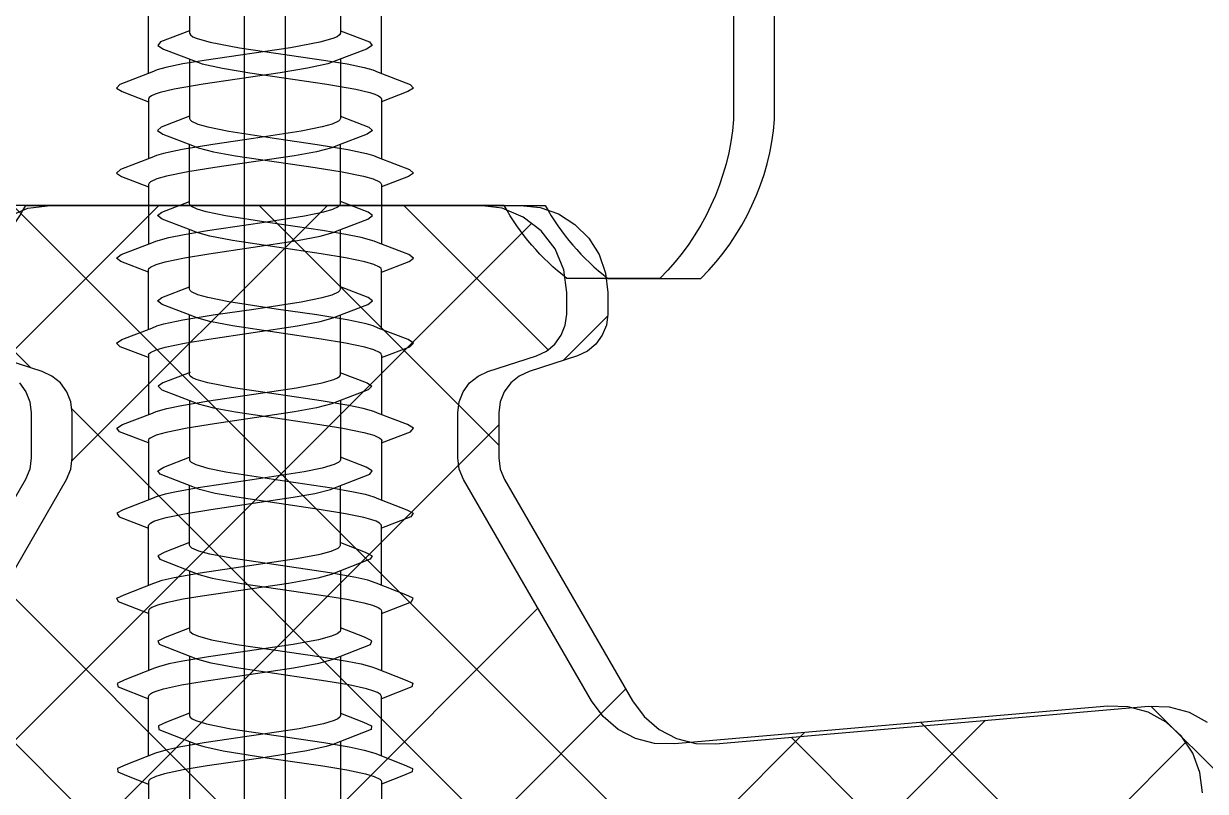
# Model space of a CAD drawing. Header units: centimetres. Extents: x -20963 to 233486, y -95276 to 159172.
# Drawn here: x 106758.777 to 106761.214, y 31749.416 to 31751 of the extents above; entities that cross this region are included whole.
import ezdxf

# ---------------------------------------------------------------- set-up
doc = ezdxf.new("R2010")
doc.units = ezdxf.units.CM
doc.header["$LTSCALE"] = 10
doc.header["$MEASUREMENT"] = 0
doc.linetypes.add('DASHDOT2', pattern=[0.5, 0.25, -0.125, 0, -0.125])
doc.layers.add('006 plans$0$$glazing$0$EPDM Gasket', color=77, linetype='Continuous', lineweight=25)
doc.layers.add('006 plans$0$$glazing$0$Hatch', color=89, linetype='Continuous', lineweight=13)
for name, color, linetype in [('006 plans$0$$glazing$0$Fastener', 80, 'Continuous'), ('A-MA-DEMISE LINE', 10, 'DASHDOT2'), ('LP-DIMENSION_INT_100', 51, 'Continuous')]:
    doc.layers.add(name, color=color, linetype=linetype)

# ---------------------------------------------------------------- blocks, each defined once
blk = doc.blocks.new('006 plans$0$$glazing$0$SPF2_MULLION')
at = {"layer": '006 plans$0$$glazing$0$Hatch'}
h = blk.add_hatch(dxfattribs=at)
h.set_pattern_fill('ANSI37', color=87, scale=1.79636638949753, angle=180, style=0)
h.set_pattern_definition([(225, (5964.095571182435, 1707.879922048654), (4.03295756624202, -4.032957566242023), []), (315, (5964.095571182435, 1707.879922048654), (4.032957566242023, 4.03295756624202), [])])
h.paths.add_polyline_path([(17.06544712663162, -5.160674915940035), (17.4986964877462, -5.340132677229121), (17.96363032131921, -5.401342377619585), (18.42856415489223, -5.340132677229121), (18.86181351612322, -5.160674915940035), (19.23385317681823, -4.875198843627004), (19.51932924916036, -4.503159182873787), (19.69878701039124, -4.069909821701003), (19.75999671081081, -3.60497598812799), (19.75999671081081, -1.529896401450969), (19.69909426872618, -1.066110791027313), (19.52051650930662, -0.6337727476493455), (19.23637212230824, -0.2621974966023117), (18.86592787550762, 0.0234198345860932), (9.462556565529667, 5.485693862661719), (9.177630050224252, 5.61932315203012), (8.873755392967723, 5.701177282899152), (8.560259011341259, 5.728744016116252), (5.389095879276283, 5.728744016116252), (4.92416204570327, 5.667534315725788), (4.490912684588693, 5.488076554436702), (4.118873023777269, 5.202600482152775), (3.833396951551549, 4.830560821370455), (3.653939190204255, 4.397311460226774), (3.592729489784688, 3.932377626624657), (3.592729489784688, 2.235696799471043), (3.562124639633112, 2.003229882655432), (3.472395758959465, 1.786605202098144), (3.329657722846605, 1.600585371692432), (2.322506634285673, 0.5934342831897084), (2.050291472347453, 0.3700330732681323), (1.739723434555344, 0.2040309985459317), (1.402737476164475, 0.1018074256717227), (1.052283778786659, 0.0672907491971273), (-1.052290357183665, 0.0672907491971273), (-1.517224190756679, 0.1285004496166948), (-1.950473551871255, 0.307958210905781), (-2.322513212682679, 0.5934342831897084), (-3.329664301127195, 1.600585371692432), (-3.472402337356471, 1.786605202098144), (-3.562131217913702, 2.003229882655432), (-3.592736068181694, 2.235696799471043), (-3.592736068181694, 3.932377626624657), (-3.637774724047631, 4.332106753339758), (-3.770632265368477, 4.711791792535223), (-3.984646660275757, 5.052393750869669), (-4.269086333457381, 5.336833423993085), (-4.609688291791826, 5.550847818900365), (-4.989373330958188, 5.683705360250315), (-5.389102457673289, 5.728744016116252), (-8.560265589738265, 5.728744016116252), (-8.873761971364729, 5.701177282899152), (-9.177636628621258, 5.61932315203012), (-9.462563143810257, 5.485693862661719), (-18.86593445378821, 0.0234198345860932), (-19.23637870070525, -0.2621974966023117), (-19.52052308770362, -0.6337727476493455), (-19.69910084712319, -1.066110791027313), (-19.76000328920782, -1.529896401450969), (-19.76000328920782, -3.60497598812799), (-19.69879358878825, -4.069909821701003), (-19.51933582744095, -4.503159182873787), (-19.23385975521524, -4.875198843627004), (-18.86182009440381, -5.160674915940035), (-18.42857073328923, -5.340132677229121), (-17.96363689971622, -5.401342377619585), (-17.49870306614321, -5.340132677229121), (-17.06545370491222, -5.160674915940035), (-13.47528067359235, -3.087887549831066), (-13.09230116649996, -2.92268631621846), (-12.68154689518269, -2.850259255763376), (-12.26516172883566, -2.874510930007091), (-11.86559309950098, -2.994133924948983), (-11.5043818554841, -3.202679333946435), (-11.20100098836701, -3.488904420024483), (-10.97180583921727, -3.837378714699298), (-10.82915237778798, -4.229315878561465), (-10.78073108929675, -4.643586477643112), (-10.78073108929675, -5.831337450857973), (-10.83536236383952, -6.270986167975934), (-10.99593328370247, -6.683893603505567), (-11.25267725123558, -7.044944992900128), (-11.58997801982332, -7.332179674122017), (-11.987319540116, -7.528126827412052), (-12.42053383192979, -7.62086812389316), (-18.12020054657478, -8.119524347304832), (-18.55341483827215, -8.212265643815044), (-18.95075635856483, -8.40821279710508), (-19.28805712726898, -8.695447478326969), (-19.5448010948021, -9.056498867692426), (-19.70537201466504, -9.469406303222058), (-19.76000328920782, -9.909055020369124), (-19.76000328920782, -11.6916977543151), (-19.70984539296478, -12.11322842154186), (-19.56217270798516, -12.5112192457018), (-19.32523182732984, -12.86344493622892), (-19.01225441251881, -13.15023589812336), (-18.64071828871965, -13.35557665553642), (-18.23137141729239, -13.46800021544914), (-17.80707325274125, -13.48122842735029), (-8.867541828891262, -12.69912077052868), (-8.460972301079892, -12.70976716830046), (-8.067218042328022, -12.81159894351731), (-7.70646284497343, -12.99939621260273), (-7.397198973572813, -13.26353251188993), (-7.155279254191555, -13.59046824884717), (-4.520747173344716, -18.15361166704679), (-4.43101829267107, -18.37023634763318), (-4.400413442519493, -18.60270326441969), (-4.400413442519493, -19.53028642974095), (-4.428729296429083, -19.75403597875265), (-4.511891503934748, -19.96367780547007), (-4.644656571443193, -20.14599369920325), (-4.818653475609608, -20.28948838767246), (-5.022911467938684, -20.38511432983796), (-6.024037630530074, -20.70798123150598), (-6.22829562285915, -20.80360717370058), (-6.402292527025566, -20.9471018621407), (-6.53505759453401, -21.12941775587387), (-6.618219802156091, -21.33905958259129), (-6.64653565606568, -21.56280913160299), (-6.64653565606568, -22.01449581782799), (-6.585325955646113, -22.47942965140101), (-6.405868194298819, -22.91267901257379), (-6.120392122073099, -23.28471867332701), (-5.748352461261675, -23.57019474564004), (-5.315103100147098, -23.74965250692912), (-4.850169266574085, -23.81086220731959), (4.850164456292987, -23.81086220731959), (5.249893583008088, -23.76582355145365), (5.629578622174449, -23.6329660101037), (5.970180580625311, -23.41895161516732), (6.254620253690518, -23.134511942073), (6.468634648597799, -22.79390998370945), (6.601492189918645, -22.41422494454309), (6.646530845784582, -22.01449581782799), (6.646530845784582, -21.56280913160299), (6.618214991874993, -21.33905958259129), (6.535052784369327, -21.12941775587387), (6.402287716860883, -20.9471018621407), (6.228290812694468, -20.80360717370058), (6.024032820365392, -20.70798123150598), (5.022906657774001, -20.38511432983796), (4.81864866532851, -20.28948838767246), (4.64465176127851, -20.14599369920325), (4.511886693770066, -19.96367780547007), (4.428724486147985, -19.75403597875265), (4.400408632238396, -19.53028642974095), (4.400408632238396, -18.60270326441969), (4.431013482506387, -18.37023634763318), (4.520742363063619, -18.15361166704679), (7.155275203753263, -13.59046693288838), (7.397194565972313, -13.26353167858906), (7.706457980792038, -12.99939576929319), (8.067212645546533, -12.81159877747996), (8.4609663230367, -12.70976715258439), (8.867535250494257, -12.69912077052868), (17.80706667434424, -13.48122842735029), (18.23136483889539, -13.46800021544914), (18.64071171032265, -13.35557665553642), (19.01224783423822, -13.15023589812336), (19.32522524893284, -12.86344493622892), (19.56216612958815, -12.5112192457018), (19.70983881456777, -12.11322842154186), (19.75999671081081, -11.6916977543151), (19.75999671081081, -9.909055020369124), (19.70536543638445, -9.469406303222058), (19.54479451640509, -9.056498867692426), (19.28805054887198, -8.695447478326969), (18.95074978028424, -8.40821279710508), (18.55340825999156, -8.212265643815044), (18.12019396829419, -8.119524347304832), (12.41816117358394, -7.619202491478063), (11.98473519878462, -7.526387602410978), (11.58723090880085, -7.330267693323549), (11.24985046475194, -7.042783580312971), (10.99313537031412, -6.681438814848661), (10.83271579642314, -6.268233975104522), (10.77835893433075, -5.828327154507861), (10.77835893433075, -4.639743989682756), (10.83987302519381, -4.175018429814372), (11.0195303868968, -3.742032215552172), (11.30509636714123, -3.370271673979005), (11.67712394532282, -3.085053668764886), (12.11027807241771, -2.905801523651462), (12.57506098656449, -2.844722295587417), (13.03982100775465, -2.905975475208834), (13.4729080152465, -3.085389725805726)])
at = {"layer": '006 plans$0$$glazing$0$EPDM Gasket'}
for points in [[(-19.76000328920782, -11.6916977543151), (-19.70984539296478, -12.11322842154186), (-19.56217270798516, -12.5112192457018), (-19.32523182732984, -12.86344493622892), (-19.01225441251881, -13.15023589812336), (-18.64071828871965, -13.35557665553642), (-18.23137141729239, -13.46800021544914), (-17.80707325274125, -13.48122842735029), (-8.867541828891262, -12.69912077052868), (-8.460972301079892, -12.70976716830046), (-8.067218042328022, -12.81159894351731), (-7.70646284497343, -12.99939621260273), (-7.397198973572813, -13.26353251188993), (-7.155279254191555, -13.59046824884717), (-4.520747173344716, -18.15361166704679), (-4.43101829267107, -18.37023634763318), (-4.400413442519493, -18.60270326441969), (-4.400413442519493, -19.53028642974095), (-4.428729296429083, -19.75403597875265), (-4.511891503934748, -19.96367780547007), (-4.644656571443193, -20.14599369920325), (-4.818653475609608, -20.28948838767246), (-5.022911467938684, -20.38511432983796), (-6.024037630530074, -20.70798123150598), (-6.22829562285915, -20.80360717370058), (-6.402292527025566, -20.9471018621407), (-6.53505759453401, -21.12941775587387), (-6.618219802156091, -21.33905958259129), (-6.64653565606568, -21.56280913160299), (-6.64653565606568, -22.01449581782799), (-6.585325955646113, -22.47942965140101), (-6.405868194298819, -22.91267901257379), (-6.120392122073099, -23.28471867332701), (-5.748352461261675, -23.57019474564004), (-5.315103100147098, -23.74965250692912), (-4.850169266574085, -23.81086220731959), (4.850164456292987, -23.81086220731959)], [(4.64465176127851, -20.14599369920325), (4.511886693770066, -19.96367780547007), (4.428724486147985, -19.75403597875265), (4.400408632238396, -19.53028642974095), (4.400408632238396, -18.60270326441969), (4.431013482506387, -18.37023634763318), (4.520742363063619, -18.15361166704679), (7.155275203753263, -13.59046693288838)]]:
    blk.add_lwpolyline(points, dxfattribs=at)
blk.add_lwpolyline([(-21.49695631593931, -42.31949554171297), (-10.09042426664382, -42.31949554171297), (-10.09042426664382, -35.25126138291671, 0.6637141592456047), (-10.09042426664382, -31.28438979067141), (-10.09042426664382, -25.58226008954807, -0.1786840160067208), (-8.569483848055825, -22.30419926144532), (-6.648459134274162, -22.30419926144532, -0.1022841933555868), (-5.356633348506875, -23.81086220731959), (-2.405140548944473e-06, -23.81086220731959), (5.356628538342193, -23.81086220731959, -0.1022841933555868), (6.64845432410948, -22.30419926144532), (8.569479037774727, -22.30419926144532, -0.1786840160067208), (10.09041945636272, -25.58226008954807), (10.09041945636272, -31.28438979067141, 0.6637141592456047), (10.09041945636272, -35.25126138291671), (10.09041945636272, -42.31949554171297), (21.49695150565822, -42.31949554171297)], format="xyb", dxfattribs=at)
at = {"layer": '006 plans$0$$glazing$0$Fastener', "color": 2}
blk.add_lwpolyline([(1.711305230855942e-08, 34.27030599041609), (-1.430627889931202e-06, -49.46704635955393)], dxfattribs=at)
at = {"layer": '006 plans$0$$glazing$0$Fastener'}
for points in [[(-1.979999965755269, -12.74876462694374), (-1.979999965755269, -11.52314022692735), (-1.962633165763691, -11.48597782693105), (-1.910829765722156, -11.44887262693373), (-1.825496899080463, -11.41184662692831), (-1.560796565725468, -11.33773156028474), (-1.003147899056785, -11.23198782693362), (0.6744797009741887, -10.98597429360962), (1.244383834302425, -10.89301036027609), (1.678386634332128, -10.7999635602755), (1.822930839727633, -10.75524979401962), (2.61253523430787, -10.44082749361405), (2.620896701002494, -10.36759242694825), (2.452443434274755, -10.29467709359596), (1.980000034323893, -10.10774456028594)], [(-1.979999965755269, -13.33403722694493), (-2.457300232374109, -13.14565342693822), (-2.622771032387391, -13.07268162694527), (-2.611224699066952, -12.99966289359145), (-1.822814152692445, -12.68628681381233), (-1.685110499034636, -12.64368162694154), (-1.283070765668526, -12.55608569359174), (-0.3823166990187019, -12.41290529360413), (0.7687042342731729, -12.24688522695214), (1.26608903426677, -12.16413149359869), (1.651091234292835, -12.08221156027867), (1.831466300995089, -12.02761269360781), (1.942543567623943, -11.97301382693695), (1.970648567657918, -11.94571622693911), (1.980000034323893, -11.91842009359971), (1.980000034323893, -10.69270476026577)], [(-1.979999965755269, -14.50857176026329), (-1.979999965755269, -13.28333749360172), (-1.965623699012212, -13.24958802692709), (-1.922803632332943, -13.21581949360552), (-1.852137432317249, -13.1820216269407), (-1.631712099071592, -13.11442076027743), (-1.129807032411918, -13.01337622693973), (0.7927509676665068, -12.72795702694566), (1.31261536758393, -12.64035596026224), (1.623456300934777, -12.5740890269517), (1.838998655439354, -12.50928059665603), (2.447181034251116, -12.26854349361383), (2.619536367594264, -12.19552476026001), (2.614647234324366, -12.12238796026213), (2.432011300930753, -12.04913749359548), (1.980000034323893, -11.86900369360228)], [(1.980000034323893, -12.45346816026722), (1.980000034323893, -13.67843549360987), (1.960055567673407, -13.71823056027642), (1.900563900941052, -13.75804616027744), (1.802715967642143, -13.79791456027306), (1.668513034237549, -13.83781816027476), (1.302662567584775, -13.91755716028274), (0.8324037676211447, -13.99699329360737), (-1.011231432319619, -14.26862949359929), (-1.534191232407466, -14.36672236028244), (-1.810141198220663, -14.44164763425943), (-2.602737099048682, -14.75392969360109), (-2.628338498994708, -14.82694842692581), (-2.475905632367358, -14.9000852269528), (-1.979999965755269, -15.09374389360892)], [(-1.979999965755269, -16.26913422695361), (-1.979999965755269, -15.04336829361273), (-1.97264683234971, -15.01916389359394), (-1.913910499075428, -14.97077049361542), (-1.798221299075522, -14.92238222694141), (-1.52588843239937, -14.84977049360168), (-1.002115365699865, -14.75181622692617), (0.7416149009950459, -14.49568782694405), (1.270667234319262, -14.40802736027399), (1.557608100934885, -14.34967676026281), (1.777076434344053, -14.29130342692952), (1.858375967596658, -14.26208962695091), (2.467014767578803, -14.02281029359438), (2.62572570098564, -13.94979156026966), (2.607159167644568, -13.8768197602767), (1.980000034323893, -13.62850502695073)], [(-1.979999965755269, -16.85357962694252), (-2.492042632424273, -16.65485289361095), (-2.631895165657625, -16.58161196028232), (-2.593059299048036, -16.50836076028645), (-1.790163218975067, -16.19505696013221), (-1.514362632413395, -16.12234876028378), (-0.9088265657192096, -16.0120099602791), (0.8749686343362555, -15.75037422694732), (1.26240110094659, -15.68474162693019), (1.616525567602366, -15.6109800269478), (1.791657301015221, -15.56183716026135), (1.911487634293735, -15.51256376027595), (1.949453034321778, -15.48788489360595), (1.972352834302001, -15.4631994269439), (1.980000034323893, -15.43853742693318), (1.980000034323893, -14.21390889360919)], [(1.980000034323893, -15.38883136026561), (2.598054100992158, -15.63108656028635), (2.630358900991268, -15.70422336028423), (2.483921767678112, -15.77747382695088), (1.87074363429565, -16.01669669360854), (1.696443500928581, -16.07492776025902), (1.448963300907053, -16.13330842694268), (0.915703100967221, -16.22860509360908), (-1.076039032428525, -16.52426676027244), (-1.559040965745226, -16.61731722694822), (-1.789039965718985, -16.67933596027433), (-1.931704099057242, -16.74130042694742), (-1.967899965704419, -16.77226836027694), (-1.979999965755269, -16.80324436028604), (-1.979999965755269, -18.03120222693542)], [(1.980000034323893, -15.97356056026183), (1.980000034323893, -17.19861222692998), (1.97550030099228, -17.21748162692529), (1.939473834238015, -17.25519036027254), (1.868105100933462, -17.29301716026384), (1.758293567574583, -17.33233996026684), (1.614176700939424, -17.3716040936124), (1.234805767657235, -17.44994389361818), (0.696223767590709, -17.53777596028522), (-1.004319765721448, -17.78745836028247), (-1.452152498997748, -17.86920229360112), (-1.777613165671937, -17.95092349359766), (-1.913610052783042, -18.0056836847798), (-2.583391765714623, -18.2631284269446), (-2.636020165751688, -18.33606429360225), (-2.509853832423687, -18.40900016025989), (-1.979999965755269, -18.61302889359649)], [(-1.979999965755269, -19.79106069362024), (-1.979999965755269, -18.5633440935926), (-1.972001499030739, -18.53803382694605), (-1.948007565690205, -18.51276096026413), (-1.853016699082218, -18.46230909359292), (-1.599734365707263, -18.38677576027112), (-1.230455565731972, -18.31120649361401), (-0.1561581656569615, -18.14546289361897), (0.9565299676032737, -17.9819632935978), (1.402458234340884, -17.9026261602703), (1.639619700959884, -17.84992002692888), (1.818682834273204, -17.79724762693513), (1.868630900979042, -17.77526339361793), (1.884292700910009, -17.77083516027778), (2.501701434259303, -17.53192616027081), (2.633715367643163, -17.45899029361317), (2.58800230093766, -17.38575009361375), (1.980000034323893, -17.14950676026638)], [(1.980000034323893, -18.95858436028357), (1.980000034323893, -17.73380109359277)], [(-1.969897565664724, -20.36511476026499), (-2.529746232321486, -20.15219509360031), (-2.629307965748012, -20.07917562694638), (-2.550182765698992, -20.00603956027771), (-1.902347340597771, -19.75908676185645), (-1.803650165675208, -19.71692876025918), (-1.485604965710081, -19.63246196028194), (-1.032330899033695, -19.54770329361781), (0.6187793676508591, -19.30500222693081), (1.181835634284653, -19.2150676936144), (1.615731367608532, -19.12750622694148), (1.820676034316421, -19.06913582695415), (1.947311700903811, -19.01078596027219), (1.979384767590091, -18.98162056028377), (1.990102434298024, -18.95245956027065)], [(1.980000034323893, -18.9109110936115), (2.578171967645176, -19.14020242693368), (2.636735234293155, -19.21313756026211), (2.516969434334897, -19.28637849361985), (1.897162952343933, -19.52452377491863), (1.820161967654712, -19.55645196026308), (1.60209283430595, -19.61917542695301), (1.30278136767447, -19.68216509360354), (0.7339743009069934, -19.7769814269268), (-1.070012498996221, -20.04312202695291), (-1.605551899061538, -20.1481338936137), (-1.842244765721262, -20.21827209359617), (-1.918377232388593, -20.25318242693902), (-1.964536165702157, -20.2881118269288), (-1.979999965755269, -20.32310576026794), (-1.979999965755269, -21.55084069361328)], [(1.980000034323893, -20.71846336027374), (1.980000034323893, -19.49269596027443)], [(1.980000034323893, -20.71849782695062), (1.970196834299713, -20.74640629361966), (1.940845167613588, -20.77430889359675), (1.824914700933732, -20.83011996027199), (1.636813234305009, -20.88596696028253), (1.238274434348568, -20.96944302693009), (0.735519434325397, -21.05210949361208), (-1.094048965722322, -21.32259729361976), (-1.562572699040174, -21.41324756026734), (-1.827541432343423, -21.48784662692924), (-1.912065866636112, -21.52495927378186), (-2.547162165748887, -21.76654482693993), (-2.639722765656188, -21.83951736026211), (-2.55409216566477, -21.91253609361593), (-1.979999965755269, -22.13110462692566)], [(1.980000034323893, -20.67101082694717), (2.565752967610024, -20.89465476028272), (2.638612567679957, -20.96790522694937), (2.532313700998202, -21.04104202694725), (1.912084825686179, -21.27760419109836), (1.805045034270734, -21.32197249360615), (1.66366570093669, -21.36387149360962), (1.273661434301175, -21.44762916027685), (0.6485937676625326, -21.54988002692699), (-0.1928519656648859, -21.67049942695303), (-1.171334965736605, -21.82069342694012), (-1.60555409907829, -21.90801949359593), (-1.810512699070387, -21.96637302695308), (-1.937164499075152, -22.02486882693483), (-1.96927716571372, -22.05411562693189), (-1.979999965755269, -22.08330816027592), (-1.979999965755269, -23.31073069359991)], [(1.980000034323893, -21.25170082694967), (1.980000034323893, -22.47842742694775), (1.970196834299713, -22.50633589361678), (1.940845167613588, -22.53423849359388), (1.824914700933732, -22.59004956026911), (1.636813234305009, -22.64589656027965), (1.238274434348568, -22.72937262692722), (0.735519434325397, -22.8120390936092), (-1.094048965722322, -23.08252689361689), (-1.562572699040174, -23.17317716026446), (-1.827541432343423, -23.24777622692636), (-1.912065866636112, -23.28488887377898), (-2.547162165748887, -23.52647442693706), (-2.639722765656188, -23.59944696025923), (-2.55409216566477, -23.67246569361305), (-1.979999965755269, -23.89103422695189)], [(1.980000034323893, -22.43074902694207), (2.554091500933282, -22.64931756028091), (2.6397221009247, -22.72233702693484), (2.547161500900984, -22.79530882692779), (1.91206526895985, -23.03689435459091), (1.827540767611936, -23.0740077602677), (1.562572034308687, -23.14860609360039), (1.246348434244283, -23.21257476028404), (0.7610841676359996, -23.29264742694795), (-0.3620671656681225, -23.45482042693766), (-1.238275099080056, -23.59241136026685), (-1.636813899036497, -23.67588742694352), (-1.82491536566522, -23.73173369359574), (-1.940845832345076, -23.78754476027098), (-1.970197499031201, -23.81544736027718), (-1.979999965755269, -23.84335582694621), (-1.979999965755269, -25.0701630935946)], [(-1.979999965755269, -25.65077242694679), (-2.565753632341512, -25.42712922694045), (-2.638613232411444, -25.35387802694459), (-2.53231436572969, -25.28074196027592), (-1.915515874396078, -25.04557726968778), (-1.804811032372527, -24.99973009360838), (-1.485023432411253, -24.91598709361278), (-1.033656765706837, -24.83227269360214), (0.610164167592302, -24.59083296026802), (1.171334301005118, -24.50108982695383), (1.605553434346803, -24.41376449359814), (1.810512034338899, -24.35541096027009), (1.937163834343664, -24.29691516025923), (1.969276500982232, -24.26766762693296), (1.980000034323893, -24.23847509361804), (1.980000034323893, -23.01105256026494)], [(-1.979999965755269, -26.82938209359418), (-1.979999965755269, -25.60331989362021), (-1.969283032347448, -25.57415889360709), (-1.937209965661168, -25.54499422694789), (-1.810573565657251, -25.48664362693671), (-1.605628899065778, -25.42827322694939), (-1.17173389904201, -25.34071176027646), (-0.189359832322225, -25.1899611602712), (0.656109700910747, -25.06868616025895), (1.283618634333834, -24.96565062695299), (1.673763700993732, -24.88105989361065), (1.81375190091785, -24.8388514269318), (1.91244908911176, -24.79669268697035), (2.560284500941634, -24.54973989361315), (2.639409700990655, -24.47660382694448), (2.539847967680544, -24.40358436026145), (1.980000034323893, -24.19067862693919)], [(-1.979999965755269, -27.4108743602701), (-2.578172632376663, -27.18158156026038), (-2.636735899024643, -27.10864569360274), (-2.516970099066384, -27.0354047602741), (-1.89499343233183, -26.79630509359413), (-1.721269699046388, -26.73379942693282), (-1.302826032391749, -26.63962696027011), (-0.734055632376112, -26.54481429359294), (0.8540833009174094, -26.31359796028119), (1.448631834238768, -26.20871002692729), (1.737337100901641, -26.13853442695108), (1.842244100989774, -26.1035118935979), (1.918376567657106, -26.06860082692583), (1.964535500970669, -26.03367142693605), (1.980000034323893, -25.99867822692613), (1.980000034323893, -24.77094256028067)], [(-1.979999965755269, -28.58798289360129), (-1.979999965755269, -27.36319889361039), (-1.96232883236371, -27.32569109360338), (-1.909580165753141, -27.28824782694574), (-1.822682365658693, -27.2508316936146), (-1.553279899060726, -27.1759847602807), (-0.9500794990453869, -27.06354129360989), (0.8285127009730786, -26.80218276026426), (1.271707834326662, -26.72777876027976), (1.625643834238872, -26.65358156026923), (1.798005767632276, -26.60438149361289), (1.912453737924807, -26.55656121947686), (2.571399634238333, -26.3045075602713), (2.637497900985181, -26.23126736027189), (2.524585834238678, -26.15801616027602), (1.980000034323893, -25.94975902693113)], [(1.980000034323893, -26.53072402693215), (1.980000034323893, -27.75843916027225), (1.9719986342825, -27.78375309359399), (1.947999567608349, -27.80902889359277), (1.852988167665899, -27.85948589359759), (1.698083967668936, -27.90985636026016), (1.364788367645815, -27.98539189359872), (0.898078900994733, -28.06654989361414), (-0.6381334323668852, -28.29043289361289), (-1.41124496574048, -28.42092296027113), (-1.73925689898897, -28.49889169359813), (-1.884293365757912, -28.55094882694539), (-2.501702098990791, -28.78985709359404), (-2.63371603237465, -28.86279296028079), (-2.588002965669148, -28.93603389360942), (-1.979999965755269, -29.17226696026046)]]:
    blk.add_lwpolyline(points, dxfattribs=at)
blk = doc.blocks.new('006 plans$0$$glazing$0$SPF1_MULLION')
at = {"layer": '006 plans$0$$glazing$0$Hatch'}
h = blk.add_hatch(dxfattribs=at)
h.set_pattern_fill('ANSI37', color=87, scale=1.79636638949753, angle=180, style=0)
h.set_pattern_definition([(225, (5964.250979782918, 1707.879921699918), (4.03295756624202, -4.032957566242023), []), (315, (5964.250979782918, 1707.879921699918), (4.032957566242023, 4.03295756624202), [])])
h.paths.add_polyline_path([(17.22085572703782, -5.160675264677138), (17.65410508820332, -5.340133025960995), (18.11903892178634, -5.401342726365101), (18.58397275537027, -5.34013302596054), (19.01722211653578, -5.160675264676684), (19.38926177729627, -4.875199192376385), (19.67473784959566, -4.503159531615438), (19.8541956108802, -4.069910170451067), (19.9154053112843, -3.604976336866912), (19.9154053112843, -1.529896750198077), (19.85450286922787, -1.066111139764416), (19.67592510980285, -0.6337730964091861), (19.3917807227599, -0.2621978453423708), (19.02133647591199, 0.02341948583875819), (9.61796516596769, 5.485693513921433), (9.333038650721392, 5.619322803285513), (9.029163993456677, 5.701176934156592), (8.715667611842036, 5.728743667380741), (5.544504479777061, 5.728743667380741), (5.079570646193133, 5.667533966976634), (4.646321285028534, 5.488076205692778), (4.274281624267132, 5.202600133392707), (3.988805551967744, 4.830560472631987), (3.809347790683205, 4.397311111467161), (3.748138090279099, 3.932377277883234), (3.748138090279099, 2.235696450715295), (3.717533240075682, 2.003229533923104), (3.627804359432957, 1.786604853341032), (3.485066323283718, 1.600585022960786), (2.47791523477008, 0.5934339344466935), (2.205700072863692, 0.370032724526709), (1.895132034977905, 0.2040306498074642), (1.558146076647063, 0.1018070769246151), (1.207692379260152, 0.06729040045729562), (-0.8968817566919824, 0.06729040045729562), (-1.36181559027591, 0.1285001008618565), (-1.795064951440509, 0.3079578621463952), (-2.167104612201001, 0.5934339344466935), (-3.174255700715548, 1.600585022960786), (-3.316993736864788, 1.786604853341032), (-3.406722617506603, 2.003229533923104), (-3.437327467710929, 2.235696450715295), (-3.437327467710929, 3.932377277883234), (-3.482366123582324, 4.332106404601745), (-3.615223664924997, 4.711791443783568), (-3.829238059851377, 5.052393402136886), (-4.113677732953875, 5.336833075240065), (-4.454279691309239, 5.5508474701669), (-4.833964730490152, 5.683705011509574), (-5.233693857207982, 5.728743667380741), (-8.404856989270229, 5.728743667382332), (-8.718353370887598, 5.701176934157957), (-9.022228028150494, 5.619322803285968), (-9.30715454339861, 5.485693513921433), (-18.71052585334382, 0.02341948583875819), (-19.08097010019083, -0.2621978453423708), (-19.36511448723377, -0.6337730964091861), (-19.5436922466597, -1.066111139764416), (-19.60459468871613, -1.529896750198077), (-19.60459468871613, -3.604976336866912), (-19.54338498831112, -4.069910170451067), (-19.36392722702658, -4.503159531616348), (-19.0784511547281, -4.875199192377067), (-18.70641149396488, -5.160675264677593), (-18.27316213280028, -5.340133025961222), (-17.80822829921453, -5.401342726365556), (-17.34329446563152, -5.340133025961222), (-16.91004510446601, -5.160675264677138), (-13.31987207309248, -3.087887898574536), (-12.93689256598554, -2.922686664969206), (-12.52613829472102, -2.850259604504345), (-12.10975312838491, -2.8745112787567), (-11.71018449907115, -2.994134273689269), (-11.34897325500879, -3.202679682683083), (-11.04559238786442, -3.488904768758175), (-10.8163972387083, -3.837379063438902), (-10.67374377736178, -4.229316227298568), (-10.625322488846, -4.64358682638499), (-10.625322488846, -5.831337799600306), (-10.67995376334056, -6.270986516732819), (-10.84052468323898, -6.683893952257904), (-11.09726865076027, -7.044945341634275), (-11.43456941941076, -7.332180022856619), (-11.83191093969526, -7.528127176157568), (-12.26512523142083, -7.620868472646862), (-17.9647919461413, -8.119524696061717), (-18.39800623786687, -8.21226599255101), (-18.79534775815137, -8.408213145851732), (-19.13264852680095, -8.695447827074304), (-19.38939249432315, -9.056499216450447), (-19.54996341422247, -9.469406651975532), (-19.60459468871613, -9.909055369108273), (-19.60459468871613, -11.6916981030538), (-19.554436792464, -12.11322877030079), (-19.40676410752803, -12.51121959445413), (-19.16982322686636, -12.86344528496693), (-18.85684581210171, -13.15023624687797), (-18.48530968823889, -13.35557700428376), (-18.07596281679071, -13.46800056418419), (-17.65166465229231, -13.48122877610172), (-8.712133228444145, -12.69912111928147), (-8.305563700633684, -12.70976751704916), (-7.911809441883634, -12.81159929227692), (-7.551054244479019, -12.99939656136098), (-7.241790373096592, -13.2635328606209), (-6.999870653708967, -13.59046859758109), (-4.365338572856672, -18.15361201579003), (-4.275609692213948, -18.37023669637233), (-4.245004842013259, -18.60270361316429), (-4.245004842013259, -19.53028677848329), (-4.273320695930124, -19.75403632749726), (-4.356482903452161, -19.96367815420945), (-4.489247970972428, -20.14599404795831), (-4.663244875117925, -20.28948873641184), (-4.867502867500662, -20.38511467857802), (-5.868629030067495, -20.7079815802656), (-6.072887022449322, -20.80360752243178), (-6.246883926594819, -20.94710221088508), (-6.379648994115996, -21.12941810463394), (-6.462811201638033, -21.33905993134636), (-6.491127055553989, -21.5628094803601), (-6.491127055553989, -22.01449616656714), (-6.429917355149882, -22.47943000015107), (-6.250459593865344, -22.9126793613159), (-5.964983521565955, -23.28471902207616), (-5.592943860805462, -23.57019509437669), (-5.159694499640864, -23.74965285566054), (-4.694760666056936, -23.81086255606465), (5.005573056780122, -23.81086255606465), (5.405302183497952, -23.76582390019348), (5.784987222679774, -23.63296635885081), (6.125589181034229, -23.41895196392375), (6.410028854136726, -23.13451229082079), (6.624043249064016, -22.79391033246748), (6.75690079040578, -22.41422529328588), (6.801939446278084, -22.01449616656714), (6.801939446278084, -21.5628094803601), (6.773623592361218, -21.33905993134636), (6.690461384839182, -21.12941810463394), (6.557696317318914, -20.94710221088508), (6.383699413173417, -20.80360752243178), (6.179441420790681, -20.7079815802656), (5.178315258223847, -20.38511467857802), (4.974057265842021, -20.28948873641184), (4.800060361696524, -20.14599404795831), (4.667295294176256, -19.96367815420945), (4.584133086654219, -19.75403632749726), (4.555817232737354, -19.53028677848329), (4.555817232737354, -18.60270361316429), (4.586422082937133, -18.37023669637233), (4.676150963579857, -18.15361201579003), (7.310683804198561, -13.59046728162889), (7.552603166423978, -13.26353202734458), (7.861866581220966, -12.9993961180453), (8.222621246019116, -12.8115991262182), (8.61637492344471, -12.70976750133127), (9.022943851012315, -12.69912111928147), (17.96247527486048, -13.48122877610172), (18.38677343935888, -13.46800056418419), (18.79612031080796, -13.35557700428376), (19.16765643466988, -13.15023624687797), (19.48063384943362, -12.86344528496693), (19.7175747300962, -12.51121959445413), (19.86524741503217, -12.11322877030125), (19.9154053112843, -11.6916981030538), (19.9154053112843, -9.909055369108273), (19.86077403678973, -9.469406651975532), (19.70020311689132, -9.056499216450675), (19.44345914937003, -8.695447827074304), (19.10615838072044, -8.408213145851732), (18.70881686043504, -8.21226599255101), (18.27560256870947, -8.119524696061717), (12.57356977405198, -7.619202840235857), (12.14014379924629, -7.526387951157403), (11.74263950929617, -7.330268042069974), (11.40525906522635, -7.042783929063035), (11.14854397072577, -6.681439163602363), (10.98812439686935, -6.26823432385072), (10.93376753474877, -5.828327503250193), (10.93376753474877, -4.639744338436685), (10.99528162563183, -4.175018778570575), (11.17493898732482, -3.742032564287456), (11.46050496762746, -3.370272022722929), (11.83253254574083, -3.085054017517905), (12.26568667285665, -2.905801872391748), (12.73046958698887, -2.844722644330204), (13.19522960824179, -2.90597582395867), (13.62831661572363, -3.085390074563747)])
at = {"layer": '006 plans$0$$glazing$0$EPDM Gasket'}
for points in [[(-6.999870653708967, -13.59046859758109), (-4.365338572856672, -18.15361201579003), (-4.275609692213948, -18.37023669637233), (-4.245004842013259, -18.60270361316429), (-4.245004842013259, -19.53028677848329), (-4.273320695930124, -19.75403632749726), (-4.356482903452161, -19.96367815420945), (-4.489247970972428, -20.14599404795831), (-4.663244875117925, -20.28948873641184), (-4.867502867500662, -20.38511467857802), (-5.868629030067495, -20.7079815802656)], [(-5.592943860805462, -23.57019509437669), (-5.159694499640864, -23.74965285566054), (-4.694760666056936, -23.81086255606465), (5.005573056780122, -23.81086255606465), (5.405302183497952, -23.76582390019348), (5.784987222679774, -23.63296635885081), (6.125589181034229, -23.41895196392375), (6.410028854136726, -23.13451229082079), (6.624043249064016, -22.79391033246748), (6.75690079040578, -22.41422529328588), (6.801939446278084, -22.01449616656714), (6.801939446278084, -21.5628094803601), (6.773623592361218, -21.33905993134636), (6.690461384839182, -21.12941810463394), (6.557696317318914, -20.94710221088508), (6.383699413173417, -20.80360752243178), (6.179441420790681, -20.7079815802656), (5.178315258223847, -20.38511467857802), (4.974057265842021, -20.28948873641184), (4.800060361696524, -20.14599404795831), (4.667295294176256, -19.96367815420945), (4.584133086654219, -19.75403632749726), (4.555817232737354, -19.53028677848329), (4.555817232737354, -18.60270361316429), (4.586422082937133, -18.37023669637233), (4.676150963579857, -18.15361201579003), (7.310683804198561, -13.59046728162889), (7.552603166423978, -13.26353202734458), (7.861866581220966, -12.9993961180453), (8.222621246019116, -12.8115991262182), (8.61637492344471, -12.70976750133127), (9.022943851012315, -12.69912111928147), (17.96247527486048, -13.48122877610172), (18.38677343935888, -13.46800056418419), (18.79612031080796, -13.35557700428376), (19.16765643466988, -13.15023624687797)]]:
    blk.add_lwpolyline(points, dxfattribs=at)
blk.add_lwpolyline([(-21.34154771544763, -42.31949589045166), (-9.935015666135769, -42.31949589045166), (-9.935015666135769, -35.25126173167178, 0.6637141592456047), (-9.935015666135769, -31.28439013942284), (-9.935015666135769, -25.58226043829313, -0.1786840160067208), (-8.414075247547771, -22.3041996101831), (-6.493050533862515, -22.3041996101831, -0.1022841933555868), (-5.201224748067943, -23.81086255606465), (0.1554061953620476, -23.81086255606465), (5.512037138791129, -23.81086255606465, -0.1022841933555868), (6.803862924585701, -22.3041996101831), (8.724887638270957, -22.3041996101831, -0.1786840160067208), (10.24582805685895, -25.58226043829313), (10.24582805685895, -31.28439013942284, 0.6637141592456047), (10.24582805685895, -35.25126173167178), (10.24582805685895, -42.31949589045166), (21.65236010617082, -42.31949589045166)], format="xyb", dxfattribs=at)
at = {"layer": '006 plans$0$$glazing$0$Fastener', "color": 2}
blk.add_lwpolyline([(0.1554071995260529, 34.27030564166148), (0.1554057517923866, -49.46704670830832)], dxfattribs=at)
at = {"layer": '006 plans$0$$glazing$0$Fastener'}
for points in [[(-1.824592783301341, -12.74876497568505), (-1.824592783301341, -11.52314057568503), (-1.807225983301578, -11.48597817568498), (-1.755422583301879, -11.44887297568505), (-1.67008971663472, -11.41184697568497), (-1.405389383301554, -11.33773190901832), (-0.8477407166346893, -11.23198817568505), (0.8298868833653614, -10.98597464235172), (1.399791016698146, -10.89301070901843), (1.833793816697835, -10.79996390901829), (1.978338022126081, -10.75525014277491), (2.767942416698133, -10.44082784235275), (2.776303883364562, -10.36759277568513), (2.60785061669776, -10.29467744235194), (2.135407216698695, -10.10774490901827)], [(-1.824592783301341, -13.33403757568499), (-2.301893049969294, -13.14565377568488), (-2.467363849968933, -13.07268197568499), (-2.455817516634852, -12.99966324234856), (-1.667406970278535, -12.68628716256387), (-1.529703316635278, -12.64368197568501), (-1.127663583301, -12.55608604235169), (-0.2269095166348052, -12.41290564235169), (0.9241114166989064, -12.24688557568504), (1.42149621669796, -12.16413184235171), (1.80649841669856, -12.08221190901838), (1.986873483365343, -12.02761304235173), (2.097950750031487, -11.97301417568508), (2.12605575003181, -11.94571657568497), (2.135407216698695, -11.9184204423517), (2.135407216698695, -10.69270510901833)], [(-1.824592783301341, -14.50857210901836), (-1.824592783301341, -13.28333784235167), (-1.810216516634682, -13.24958837568511), (-1.767396449968146, -13.21581984235172), (-1.696730249967914, -13.18202197568507), (-1.476304916634945, -13.11442110901839), (-0.9743998499679947, -13.01337657568502), (0.9481581500322136, -12.72795737568504), (1.468022550031492, -12.64035630901833), (1.778863483365058, -12.57408937568505), (1.994405837797785, -12.50928094540882), (2.602588216698678, -12.26854384235173), (2.774943550031821, -12.19552510901838), (2.770054416698258, -12.12238830901833), (2.587418483358306, -12.04913784235362), (2.135407216698695, -11.86900404235166)], [(2.135407216698695, -12.45346850901831), (2.135407216698695, -13.67843584235175), (2.115462750031838, -13.71823090901842), (2.055971083364966, -13.75804650901841), (1.958123150031497, -13.79791490901835), (1.823920216697843, -13.83781850901835), (1.458069750032337, -13.91755750901837), (0.9878109500323262, -13.99699364235175), (-0.8558242499684638, -14.26862984235174), (-1.37878404996809, -14.3667227090184), (-1.654734015857684, -14.44164798299266), (-2.447329916634772, -14.75393004235173), (-2.472931316634458, -14.82694877568508), (-2.32049844996709, -14.90008557568524), (-1.824592783301341, -15.0937442423517)], [(-1.824592783301341, -16.26913457568503), (-1.824592783301341, -15.04336864235177), (-1.817239649967632, -15.01916424235174), (-1.758503316635142, -14.97077084235173), (-1.642814116635236, -14.92238257568499), (-1.370481249968179, -14.84977084235175), (-0.8467081833014163, -14.7518165756851), (0.8970220833643907, -14.49568817568502), (1.426074416698611, -14.40802770901837), (1.713015283365166, -14.34967710901844), (1.932483616698846, -14.29130377568504), (2.013783150031486, -14.26208997568506), (2.622421950031821, -14.02281064235149), (2.781132883365899, -13.94979190901836), (2.762566350032102, -13.87682010901835), (2.135407216698695, -13.62850537568499)], [(-1.824592783301341, -16.85357997568508), (-2.336635449968526, -16.65485324235169), (-2.476487983301013, -16.5816123090184), (-2.437652116635036, -16.50836110901832), (-1.634756036523868, -16.1950573088659), (-1.358955449967652, -16.12234910901839), (-0.7534193833016616, -16.01201030901836), (1.030375816698324, -15.7503745756851), (1.417808283365048, -15.68474197568503), (1.771932750031738, -15.61098037568502), (1.947064483364557, -15.56183750901846), (2.06689481669855, -15.5125641090184), (2.104860216698398, -15.48788524235169), (2.12776001669863, -15.4631997756851), (2.135407216698695, -15.43853777568506), (2.135407216698695, -14.21390924235175)], [(2.135407216698695, -15.3888317090184), (2.753461283365141, -15.63108690901834), (2.785766083365161, -15.70422370901838), (2.639328950031086, -15.77747417568503), (2.026150816697736, -16.01669704235178), (1.851850683365228, -16.0749281090184), (1.604370483365528, -16.13330877568512), (1.07111028336567, -16.22860544235175), (-0.9206318499682311, -16.52426710901841), (-1.403633783301302, -16.61731757568509), (-1.633632783302346, -16.67933630901837), (-1.776296916635147, -16.74130077568509), (-1.812492783301423, -16.77226870901836), (-1.824592783301341, -16.80324470901837), (-1.824592783301341, -18.03120257568503)], [(2.135407216698695, -15.97356090901837), (2.135407216698695, -17.19861257568505), (2.130907483365263, -17.21748197568502), (2.094881016698309, -17.25519070901839), (2.023512283364653, -17.29301750901845), (1.913700750031239, -17.33234030901838), (1.769583883365158, -17.37160444235178), (1.390212950032037, -17.44994424235176), (0.8516309500319039, -17.53777630901845), (-0.8489125833011713, -17.78745870901844), (-1.29674531663477, -17.86920264235175), (-1.622205983301683, -17.9509238423517), (-1.758202870386413, -18.00568403351633), (-2.427984583301622, -18.263128775685), (-2.480612983301398, -18.33606464235174), (-2.35444664996885, -18.40900050901837), (-1.824592783301341, -18.61302924235179)], [(-1.824592783301341, -19.79106104235177), (-1.824592783301341, -18.56334444235176), (-1.816594316635019, -18.53803417568508), (-1.792600383300851, -18.5127613090184), (-1.697609516634657, -18.46230944235174), (-1.444327183301539, -18.38677610901846), (-1.075048383301692, -18.31120684235168), (-0.0007509833021686063, -18.14546324235175), (1.111937150031736, -17.98196364235173), (1.557865416698405, -17.90262650901843), (1.795026883365608, -17.84992037568509), (1.974090016698938, -17.79724797568508), (2.024038083366577, -17.7752637423514), (2.039699883364847, -17.77083550901853), (2.657108616698679, -17.53192650901838), (2.789122550031607, -17.45899064235164), (2.743409483365213, -17.38575044235176), (2.135407216698695, -17.14950710901837)], [(2.135407216698695, -18.9585847090184), (2.135407216698695, -17.73380144235171)], [(-1.814490383301745, -20.36511510901846), (-2.374339049968512, -20.15219544235174), (-2.47390078330227, -20.07917597568508), (-2.394775583301453, -20.00603990901834), (-1.746940158179314, -19.75908711059026), (-1.648242983302225, -19.71692910901834), (-1.330197783301628, -19.63246230901859), (-0.8769237166343373, -19.54770364235151), (0.7741865500329368, -19.30500257568485), (1.337242816697653, -19.21506804235162), (1.771138550031537, -19.12750657568506), (1.976083216698498, -19.06913617568512), (2.102718883365014, -19.01078630901839), (2.134791950032195, -18.98162090901837), (2.145509616698291, -18.95245990901844)], [(2.135407216698695, -18.91091144235179), (2.733579150031801, -19.140202775685), (2.79214241669888, -19.21313790901843), (2.672376616698784, -19.28637884235184), (2.0525701347824, -19.52452412367199), (1.975569150031333, -19.55645230901837), (1.757500016698941, -19.61917577568511), (1.458188550031991, -19.68216544235179), (0.8893814833654687, -19.77698177568504), (-0.9146053166350612, -20.04312237568513), (-1.450144716634895, -20.14813424235172), (-1.686837583301894, -20.2182724423518), (-1.762970049968317, -20.2531827756851), (-1.809128983301889, -20.28811217568511), (-1.824592783301341, -20.32310610901845), (-1.824592783301341, -21.55084104235175)], [(2.135407216698695, -20.71846370901847), (2.135407216698695, -19.49269630901847)], [(2.135407216698695, -20.71849817568511), (2.125604016698162, -20.74640664235187), (2.096252350032046, -20.77430924235182), (1.980321883364923, -20.83012030901841), (1.792220416698001, -20.8859673090185), (1.393681616697904, -20.96944337568505), (0.8909266166974703, -21.05210984235146), (-0.938641783300227, -21.32259764235164), (-1.40716551663445, -21.41324790901842), (-1.672134249968622, -21.48784697568522), (-1.756658684281319, -21.52495962253579), (-2.391754983301325, -21.76654517568522), (-2.484315583301395, -21.83951770901854), (-2.398684983300882, -21.91253644235178), (-1.824592783301341, -22.13110497568516)], [(2.135407216698695, -20.67101117568507), (2.721160150032119, -20.89465510901834), (2.794019750032021, -20.96790557568511), (2.687720883365728, -21.04104237568492), (2.067492008035515, -21.27760453985525), (1.960452216698286, -21.32197284235178), (1.819072883365152, -21.36387184235173), (1.429068616697805, -21.4476295090185), (0.8040009500318774, -21.54988037568512), (-0.0374447833009981, -21.67049977568513), (-1.015927783301777, -21.82069377568507), (-1.450146916634367, -21.90801984235179), (-1.655105516634649, -21.96637337568507), (-1.781757316634867, -22.02486917568513), (-1.813869983301629, -22.05411597568514), (-1.824592783301341, -22.08330850901848), (-1.824592783301341, -23.31073104235179)], [(2.135407216698695, -21.25170117568507), (2.135407216698695, -22.47842777568508), (2.125604016698162, -22.50633624235184), (2.096252350032046, -22.53423884235178), (1.980321883364923, -22.59004990901849), (1.792220416698001, -22.64589690901857), (1.393681616697904, -22.72937297568501), (0.8909266166974703, -22.81203944235153), (-0.938641783300227, -23.08252724235172), (-1.40716551663445, -23.17317750901839), (-1.672134249968622, -23.24777657568518), (-1.756658684281319, -23.28488922253575), (-2.391754983301325, -23.52647477568519), (-2.484315583301395, -23.5994473090185), (-2.398684983300882, -23.67246604235186), (-1.824592783301341, -23.89103457568513)], [(2.135407216698695, -22.43074937568508), (2.709498683364473, -22.64931790901835), (2.795129283364986, -22.72233737568513), (2.702568683364916, -22.79530917568513), (2.067472451345566, -23.03689470334859), (1.982947950032212, -23.07400810901845), (1.717979216698041, -23.14860644235182), (1.40175561669821, -23.21257510901842), (0.9164913500317198, -23.29264777568505), (-0.2066599833015061, -23.45482077568511), (-1.082867916634314, -23.59241170901851), (-1.48140671663441, -23.67588777568506), (-1.669508183301332, -23.73173404235172), (-1.785438649968455, -23.78754510901842), (-1.814790316634571, -23.81544770901849), (-1.824592783301341, -23.84335617568513), (-1.824592783301341, -25.07016344235183)], [(-1.824592783301341, -25.65077277568514), (-2.410346449968529, -25.42712957568517), (-2.48320604996843, -25.3538783756851), (-2.376907183302137, -25.28074230901848), (-1.760108691999449, -25.04557761843284), (-1.649403849967712, -24.99973044235162), (-1.329616249969149, -24.91598744235182), (-0.8782495833011126, -24.83227304235197), (0.7655713500307684, -24.59083330901888), (1.326741483363548, -24.50109017568525), (1.760960616697957, -24.41376484235172), (1.965919216698239, -24.35541130901845), (2.092571016698457, -24.2969155090185), (2.12468368336431, -24.2676679756853), (2.135407216698695, -24.23847544235184), (2.135407216698695, -23.01105290901842)], [(-1.824592783301341, -26.82938244235186), (-1.824592783301341, -25.60332024235186), (-1.813875849968099, -25.57415924235181), (-1.781802783300918, -25.54499457568511), (-1.655166383301548, -25.48664397568518), (-1.450221716634587, -25.42827357568513), (-1.016326716634467, -25.34071210901845), (-0.03395264996834158, -25.18996150901853), (0.8115168833655844, -25.06868650901845), (1.439025816697722, -24.96565097568521), (1.829170883364895, -24.88106024235185), (1.969159083365412, -24.83885177568516), (2.067856271505661, -24.7966930357245), (2.715691683365549, -24.54974024235173), (2.794816883365456, -24.47660417568511), (2.695255150031699, -24.40358470901845), (2.135407216698695, -24.19067897568516)], [(-1.824592783301341, -27.41087470901846), (-2.42276544996821, -27.1815819090184), (-2.481328716635289, -27.10864604235178), (-2.361562916635194, -27.03540510901894), (-1.739586249969761, -26.79630544235295), (-1.565862516635207, -26.73379977568516), (-1.147418849967835, -26.63962730901858), (-0.5786484499703874, -26.54481464235232), (1.00949048336588, -26.31359830901829), (1.604039016699062, -26.20871037568486), (1.892744283365573, -26.138534775685), (1.997651283365485, -26.10351224235171), (2.073783750031907, -26.06860117568522), (2.11994268336548, -26.03367177568509), (2.135407216698695, -25.99867857568518), (2.135407216698695, -24.77094290901846)], [(-1.824592783301341, -28.58798324235181), (-1.824592783301341, -27.36319924235181), (-1.806921649968899, -27.32569144235185), (-1.754172983301942, -27.28824817568511), (-1.667275183302081, -27.25083204235182), (-1.397872716634993, -27.17598510901848), (-0.7946723166351148, -27.06354164235177), (0.9839198833651608, -26.80218310901853), (1.427115016697826, -26.72777910901846), (1.781051016698257, -26.6535819090185), (1.953412950031634, -26.60438184235181), (2.067860920295061, -26.55656156822147), (2.726806816698627, -26.30450790901853), (2.79290508336544, -26.23126770901843), (2.679993016698972, -26.15801650901835), (2.135407216698695, -25.94975937568518)], [(2.135407216698695, -26.53072437568517), (2.135407216698695, -27.75843950901844), (2.127405816698229, -27.78375344235201), (2.103406750032264, -27.80902924235193), (2.008395350031606, -27.85948624235198), (1.853491150031914, -27.90985670901841), (1.520195550031531, -27.98539224235185), (1.053486083364987, -28.06655024235215), (-0.4827262499684366, -28.29043324235215), (-1.255837783300194, -28.42092330901846), (-1.583849716635086, -28.49889204235194), (-1.728886183304894, -28.55094917568715), (-2.346294916634179, -28.78985744235172), (-2.478308849968016, -28.86279330901857), (-2.432595783301622, -28.93603424235187), (-1.824592783301341, -29.17226730901848)]]:
    blk.add_lwpolyline(points, dxfattribs=at)
blk = doc.blocks.new('gfgf')
at = {"color": 1, "rotation": 180}
blk.add_blockref('006 plans$0$$glazing$0$SPF2_MULLION', (403657.8421387654, 244799.9999727693), dxfattribs=at)
at = {"extrusion": (0, 0, -1), "zscale": -1, "rotation": 179.9995241746047}
blk.add_blockref('006 plans$0$$glazing$0$SPF1_MULLION', (-403658.5334094652, 244800.0001788019), dxfattribs=at)
blk = doc.blocks.new('PLAN')
at = {"layer": 'A-MA-DEMISE LINE', "color": 4, "xscale": 0.1, "yscale": 0.1, "zscale": 0.1}
blk.add_blockref('gfgf', (62317.38110199603, 7268.244242211797, -1.122847812e-07), dxfattribs=at)

msp = doc.modelspace()

# ---------------------------------------------------------------- block references
at = {"layer": 'LP-DIMENSION_INT_100', "color": 2}
msp.add_blockref('PLAN', (4076.066850585368, 0), dxfattribs=at)

doc.saveas('drawing.dxf')
